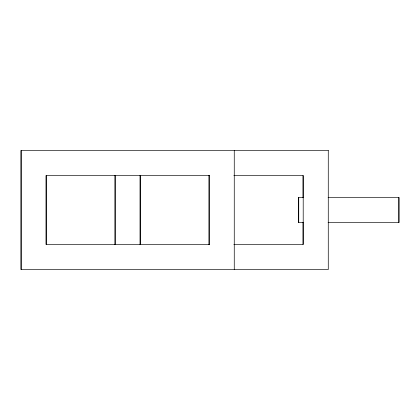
<?xml version="1.0" encoding="UTF-8"?>
<svg xmlns="http://www.w3.org/2000/svg" width="420" height="420" viewBox="0 0 420 420"><rect width="100%" height="100%" fill="white"/><g stroke="black" fill="none" stroke-linecap="round" stroke-linejoin="round"><path stroke-width="0.63" d="M209.617 175.529L46.069 175.529L46.069 244.472L209.617 244.472M233.83 175.529L303.203 175.529L303.203 244.472L233.83 244.472M303.539 197.463L298.578 197.463L298.578 222.537L303.539 222.537M328.099 197.463L399 197.463L399 222.537L328.099 222.537M398.837 197.463L398.837 222.537M303.041 175.529L303.041 197.642M303.041 222.359L303.041 244.472M298.741 197.463L298.741 222.537M234.26 150.46L234.26 269.54M209.191 175.324L209.191 244.676M209.029 175.324L209.029 244.676M140.249 175.324L140.249 244.676M140.086 175.324L140.086 244.676M115.175 175.324L115.175 244.676M115.012 175.324L115.012 244.676M46.232 175.529L46.232 244.472M21.163 150.46L21.163 269.54M328.272 150.46L21 150.46L21 269.54L328.272 269.54L328.272 150.46"/></g></svg>
